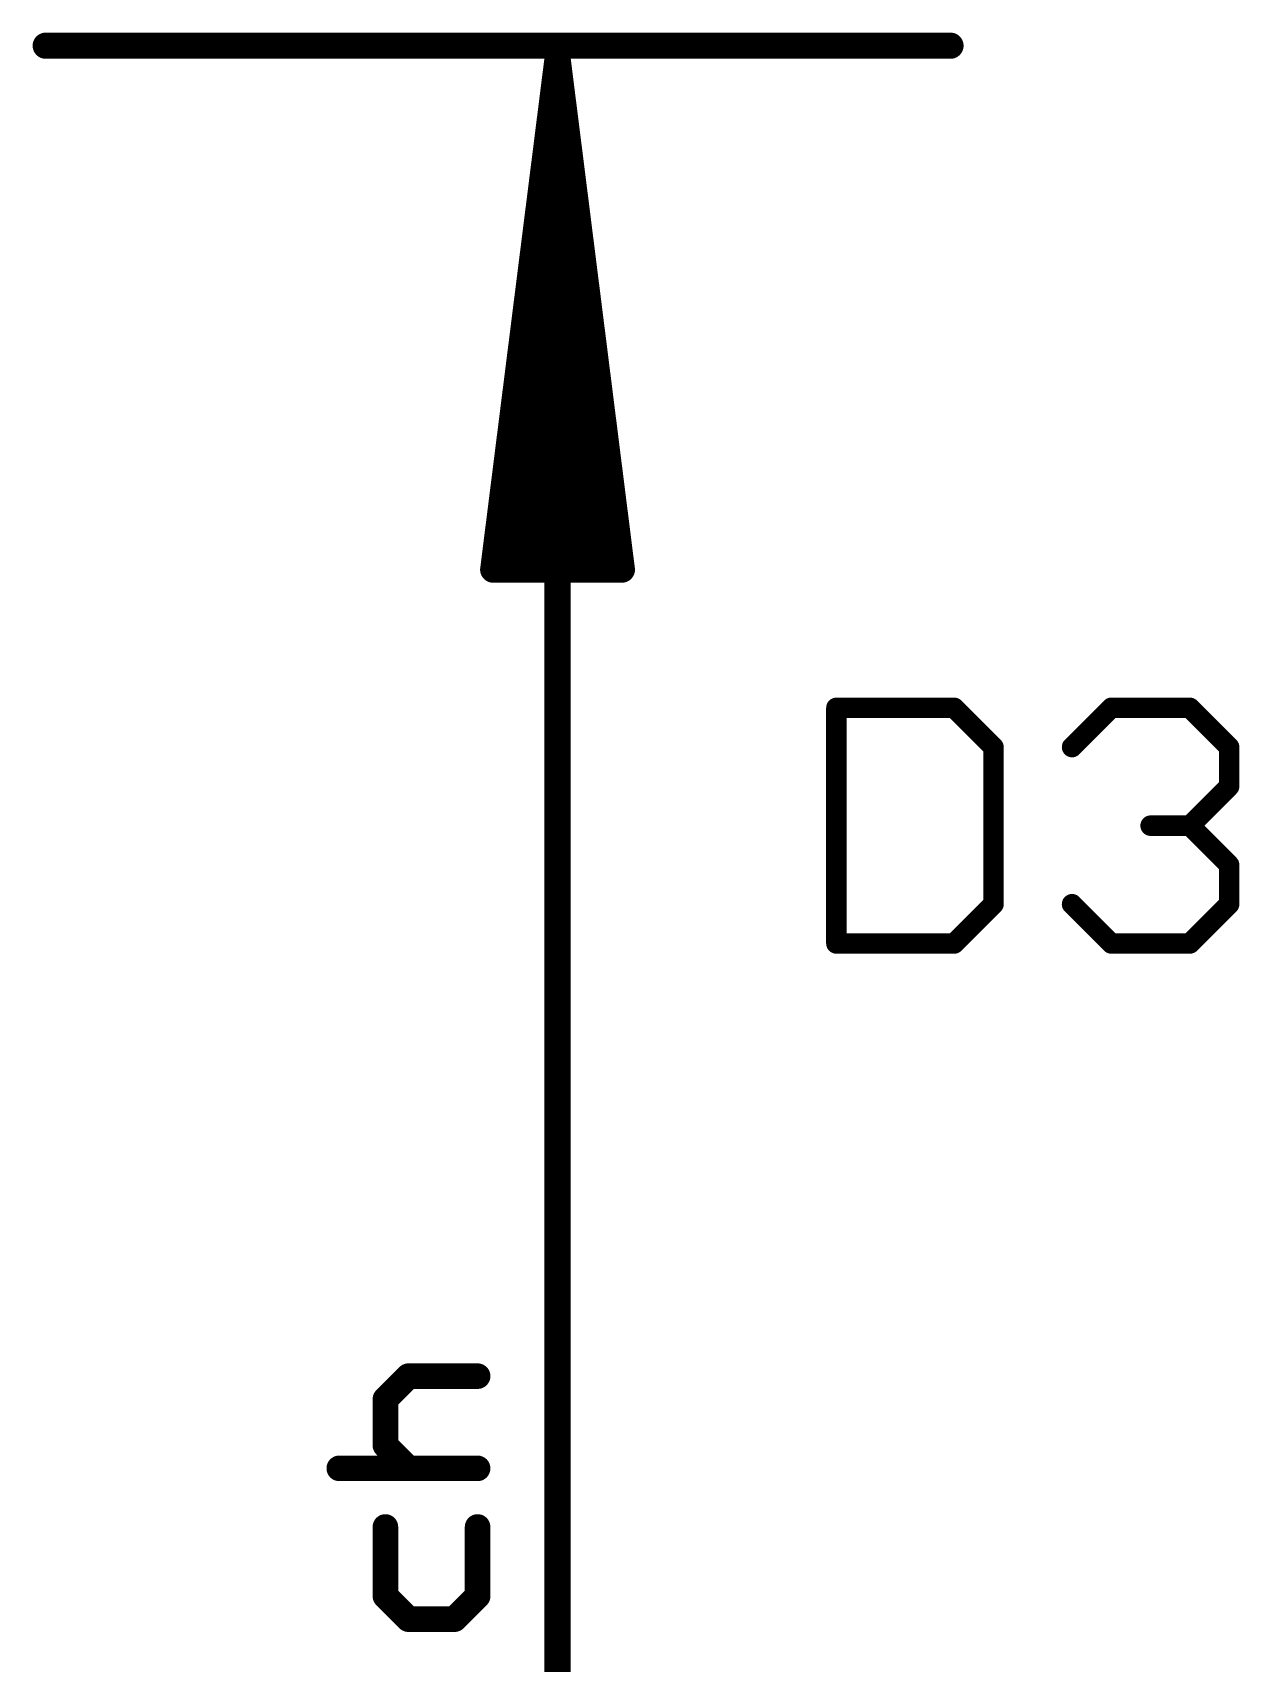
# Model space of a CAD drawing. Extents: x -41 to 66, y -18 to 24.
# Drawn here: x -6.42 to -0.43, y 11.02 to 19.12 of the extents above; entities that cross this region are included whole.
import ezdxf

# ---------------------------------------------------------------- set-up
doc = ezdxf.new("R2010")
doc.units = 0
doc.layers.add('25', color=253, linetype='CONTINUOUS')
doc.layers.add('47', color=253, linetype='CONTINUOUS')

msp = doc.modelspace()

# ---------------------------------------------------------------- linework, layer by layer
at = {"layer": '25', "const_width": 0.1016}
for points in [[(-2.4262, 15.7642), (-2.4262, 14.5948)], [(-1.8415, 15.7642), (-2.4262, 15.7642)], [(-1.6466, 15.5693), (-1.8415, 15.7642)], [(-1.2568, 15.5693), (-1.0619, 15.7642)], [(-1.0619, 15.7642), (-0.6721, 15.7642)], [(-0.6721, 15.7642), (-0.4772, 15.5693)], [(-1.6466, 14.7897), (-1.6466, 15.5693)], [(-0.4772, 15.5693), (-0.4772, 15.3744)], [(-0.4772, 15.3744), (-0.6721, 15.1795)], [(-0.6721, 15.1795), (-0.867, 15.1795)], [(-0.6721, 15.1795), (-0.4772, 14.9846)], [(-0.4772, 14.9846), (-0.4772, 14.7897)], [(-1.8415, 14.5948), (-1.6466, 14.7897)], [(-1.0619, 14.5948), (-1.2568, 14.7897)], [(-0.4772, 14.7897), (-0.6721, 14.5948)], [(-2.4262, 14.5948), (-1.8415, 14.5948)], [(-0.6721, 14.5948), (-1.0619, 14.5948)]]:
    msp.add_lwpolyline(points, dxfattribs=at)
at = {"layer": '25', "const_width": 0.0508}
for points in [[(-2.4008, 15.7642, 1), (-2.4516, 15.7642)], [(-2.4262, 15.7896, 1), (-2.4262, 15.7388)], [(-1.8235, 15.7822, 1), (-1.8594, 15.7463)], [(-1.8415, 15.7388, 1), (-1.8415, 15.7896)], [(-1.0619, 15.7896, 1), (-1.0619, 15.7388)], [(-1.0439, 15.7463, 1), (-1.0798, 15.7822)], [(-0.6541, 15.7822, 1), (-0.69, 15.7463)], [(-0.6721, 15.7388, 1), (-0.6721, 15.7896)], [(-1.6212, 15.5693, 1), (-1.672, 15.5693)], [(-0.4518, 15.5693, 1), (-0.5026, 15.5693)], [(-1.6645, 15.5514, 1), (-1.6286, 15.5873)], [(-1.2747, 15.5873, 1), (-1.2388, 15.5514)], [(-0.4951, 15.5514, 1), (-0.4592, 15.5873)], [(-0.5026, 15.3744, 1), (-0.4518, 15.3744)], [(-0.4592, 15.3565, 1), (-0.4951, 15.3924)], [(-0.867, 15.2049, 1), (-0.867, 15.1541)], [(-0.6541, 15.1975, 1), (-0.69, 15.1616)], [(-0.69, 15.1975, 1), (-0.6541, 15.1616)], [(-0.6721, 15.1541, 1), (-0.6721, 15.2049)], [(-0.4518, 14.9846, 1), (-0.5026, 14.9846)], [(-0.4951, 14.9667, 1), (-0.4592, 15.0026)], [(-1.672, 14.7897, 1), (-1.6212, 14.7897)], [(-1.6286, 14.7718, 1), (-1.6645, 14.8077)], [(-1.2388, 14.8077, 1), (-1.2747, 14.7718)], [(-0.5026, 14.7897, 1), (-0.4518, 14.7897)], [(-0.4592, 14.7718, 1), (-0.4951, 14.8077)], [(-2.4262, 14.6202, 1), (-2.4262, 14.5694)], [(-2.4516, 14.5948, 1), (-2.4008, 14.5948)], [(-1.8594, 14.6128, 1), (-1.8235, 14.5769)], [(-1.8415, 14.5694, 1), (-1.8415, 14.6202)], [(-1.0619, 14.6202, 1), (-1.0619, 14.5694)], [(-1.0798, 14.5769, 1), (-1.0439, 14.6128)], [(-0.69, 14.6128, 1), (-0.6541, 14.5769)], [(-0.6721, 14.5694, 1), (-0.6721, 14.6202)]]:
    msp.add_lwpolyline(points, format="xyb", dxfattribs=at)
at = {"layer": '47'}
for points, const_width in [([(-6.35, 19.05), (-1.86, 19.05)], 0.13), ([(-3.81, 18.985), (-4.1292, 16.45)], 0.13), ([(-3.81, 18.985), (-4.07, 16.45)], 0.13), ([(-3.81, 18.985), (-3.94, 16.45)], 0.13), ([(-3.81, 0.065), (-3.81, 18.985)], 0.13), ([(-3.4908, 16.45), (-3.81, 18.985)], 0.13), ([(-3.68, 16.45), (-3.81, 18.985)], 0.13), ([(-3.55, 16.45), (-3.81, 18.985)], 0.13), ([(-4.1292, 16.45), (-3.4908, 16.45)], 0.13), ([(-4.6643, 12.3333), (-4.5499, 12.4477)], 0.127), ([(-4.5499, 12.4477), (-4.2067, 12.4477)], 0.127), ([(-4.6643, 12.1045), (-4.6643, 12.3333)], 0.127), ([(-4.5499, 11.9901), (-4.6643, 12.1045)], 0.127), ([(-4.8931, 11.9901), (-4.2067, 11.9901)], 0.127), ([(-4.6643, 11.6993), (-4.6643, 11.3561)], 0.127), ([(-4.2067, 11.3561), (-4.2067, 11.6993)], 0.127), ([(-4.6643, 11.3561), (-4.5499, 11.2417)], 0.127), ([(-4.3211, 11.2417), (-4.2067, 11.3561)], 0.127), ([(-4.5499, 11.2417), (-4.3211, 11.2417)], 0.127)]:
    msp.add_lwpolyline(points, dxfattribs=dict(at, const_width=const_width))
for points, const_width in [([(-6.35, 19.0825, 1), (-6.35, 19.0175)], 0.065), ([(-1.86, 19.0175, 1), (-1.86, 19.0825)], 0.065), ([(-3.7775, 18.985, 1), (-3.8425, 18.985)], 0.065), ([(-3.7778, 18.9891, 1), (-3.8422, 18.9809)], 0.065), ([(-3.7775, 18.9833, 1), (-3.8425, 18.9867)], 0.065), ([(-3.7775, 18.9867, 1), (-3.8425, 18.9833)], 0.065), ([(-3.7777, 18.9883, 1), (-3.8423, 18.9817)], 0.065), ([(-3.7777, 18.9817, 1), (-3.8423, 18.9883)], 0.065), ([(-3.7778, 18.9809, 1), (-3.8422, 18.9891)], 0.065), ([(-4.1292, 16.4825, 1), (-4.1292, 16.4175)], 0.065), ([(-3.4908, 16.4175, 1), (-3.4908, 16.4825)], 0.065), ([(-4.1615, 16.4541, 1), (-4.097, 16.4459)], 0.065), ([(-4.1023, 16.4533, 1), (-4.0377, 16.4467)], 0.065), ([(-3.9725, 16.4517, 1), (-3.9075, 16.4483)], 0.065), ([(-3.7125, 16.4483, 1), (-3.6475, 16.4517)], 0.065), ([(-3.5823, 16.4467, 1), (-3.5177, 16.4533)], 0.065), ([(-3.523, 16.4459, 1), (-3.4585, 16.4541)], 0.065), ([(-4.5499, 12.4795, 1), (-4.5499, 12.416)], 0.0635), ([(-4.5274, 12.4253, 1), (-4.5723, 12.4702)], 0.0635), ([(-4.2067, 12.416, 1), (-4.2067, 12.4795)], 0.0635), ([(-4.6325, 12.3333, 1), (-4.696, 12.3333)], 0.0635), ([(-4.6867, 12.3558, 1), (-4.6418, 12.3109)], 0.0635), ([(-4.6418, 12.127, 1), (-4.6867, 12.0821)], 0.0635), ([(-4.696, 12.1045, 1), (-4.6325, 12.1045)], 0.0635), ([(-4.8931, 12.0219, 1), (-4.8931, 11.9584)], 0.0635), ([(-4.5723, 11.9677, 1), (-4.5274, 12.0126)], 0.0635), ([(-4.2067, 11.9584, 1), (-4.2067, 12.0219)], 0.0635), ([(-4.6325, 11.6993, 1), (-4.696, 11.6993)], 0.0635), ([(-4.175, 11.6993, 1), (-4.2385, 11.6993)], 0.0635), ([(-4.6418, 11.3785, 1), (-4.6867, 11.3336)], 0.0635), ([(-4.1842, 11.3336, 1), (-4.2292, 11.3785)], 0.0635), ([(-4.696, 11.3561, 1), (-4.6325, 11.3561)], 0.0635), ([(-4.2385, 11.3561, 1), (-4.175, 11.3561)], 0.0635), ([(-4.5499, 11.2734, 1), (-4.5499, 11.2099)], 0.0635), ([(-4.5723, 11.2192, 1), (-4.5274, 11.2641)], 0.0635), ([(-4.3435, 11.2641, 1), (-4.2986, 11.2192)], 0.0635), ([(-4.3211, 11.2099, 1), (-4.3211, 11.2734)], 0.0635)]:
    msp.add_lwpolyline(points, format="xyb", dxfattribs=dict(at, const_width=const_width))

doc.saveas('drawing.dxf')
